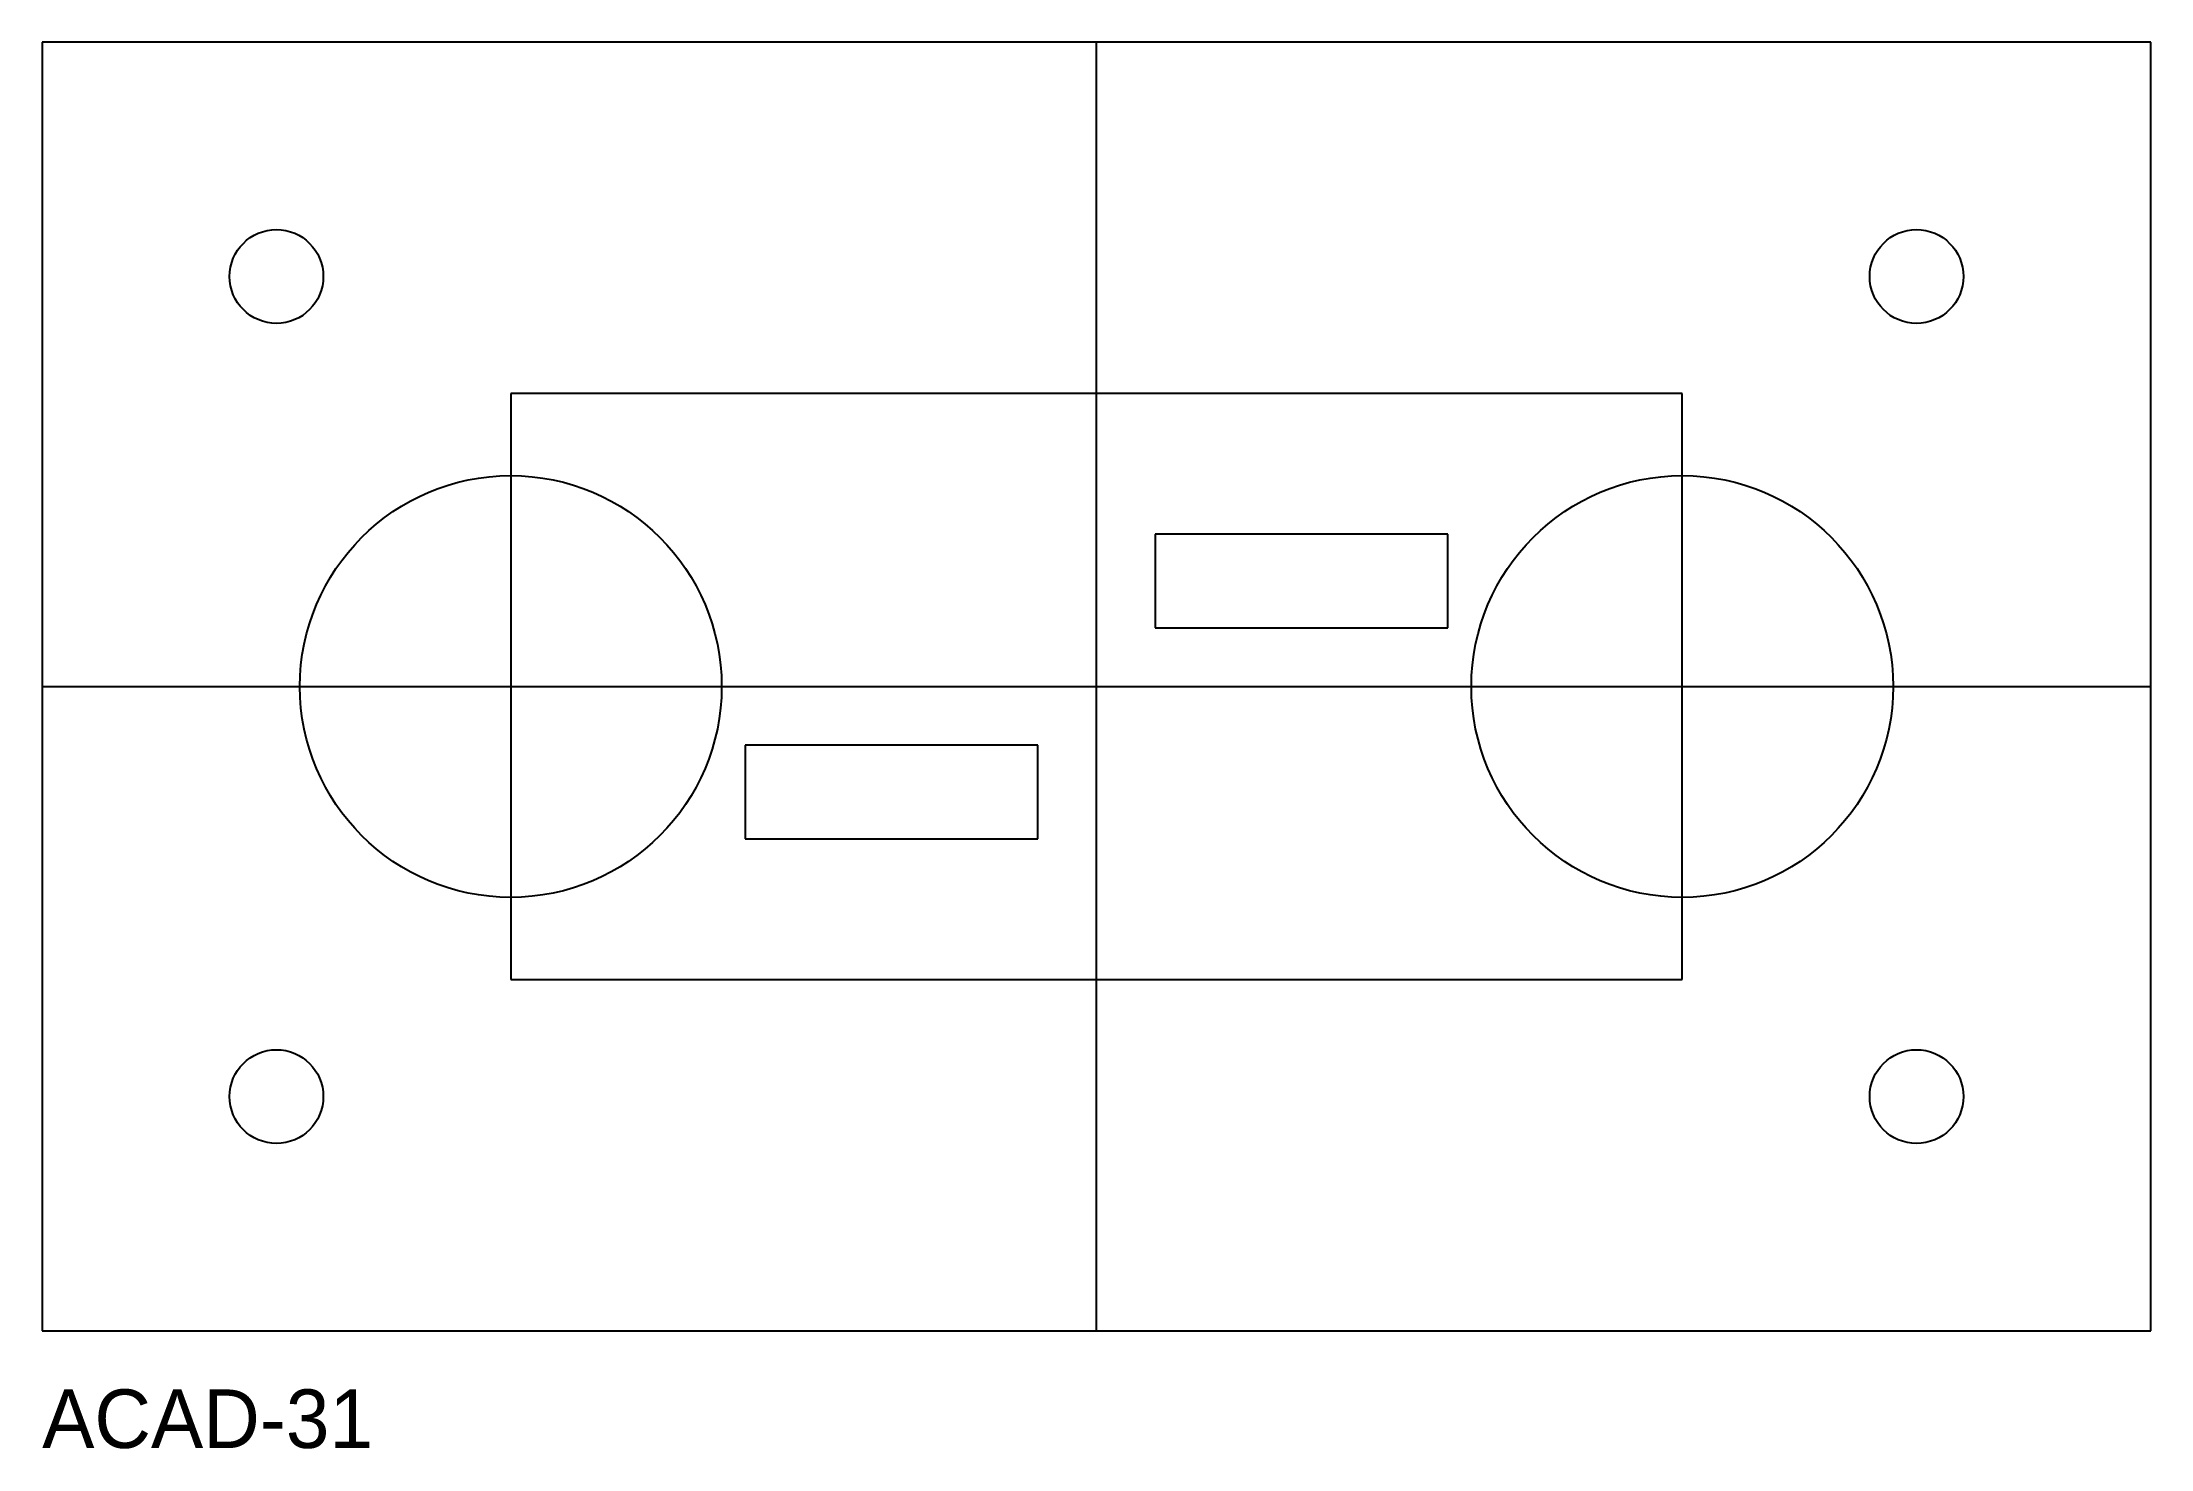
# Model space of a CAD drawing. Header units: metres. Extents: x 0 to 180, y -10 to 110.
import ezdxf

# ---------------------------------------------------------------- set-up
doc = ezdxf.new("R2010")
doc.units = ezdxf.units.M
for name, color, linetype in [('ANNOTATION', 7, 'Continuous'), ('CENTER', 7, 'Continuous'), ('CUTOUT', 7, 'Continuous'), ('HOLE', 7, 'Continuous'), ('OUTLINE', 7, 'Continuous'), ('SLOT', 7, 'Continuous')]:
    doc.layers.add(name, color=color, linetype=linetype)

msp = doc.modelspace()

# ---------------------------------------------------------------- linework, layer by layer
at = {"layer": 'CENTER'}
for p, q in [((90, 0), (90, 110)), ((0, 55), (180, 55))]:
    msp.add_line(p, q, dxfattribs=at)
at = {"layer": 'CUTOUT'}
for p, q in [((140, 80), (40, 80)), ((40, 80), (40, 30)), ((140, 30), (140, 80)), ((40, 30), (140, 30))]:
    msp.add_line(p, q, dxfattribs=at)
at = {"layer": 'HOLE'}
for centre in [(20, 90), (160, 90), (20, 20), (160, 20)]:
    msp.add_circle(centre, 4, dxfattribs=at)
at = {"layer": 'OUTLINE'}
for p, q in [((180, 110), (0, 110)), ((0, 110), (0, 0)), ((180, 0), (180, 110)), ((0, 0), (180, 0))]:
    msp.add_line(p, q, dxfattribs=at)
for centre in [(40, 55), (140, 55)]:
    msp.add_circle(centre, 18, dxfattribs=at)
at = {"layer": 'SLOT'}
for p, q in [((120, 68), (95, 68)), ((95, 68), (95, 60)), ((120, 60), (120, 68)), ((95, 60), (120, 60)), ((85, 50), (60, 50)), ((60, 50), (60, 42)), ((85, 42), (85, 50)), ((60, 42), (85, 42))]:
    msp.add_line(p, q, dxfattribs=at)

# ---------------------------------------------------------------- texts
at = {"layer": 'ANNOTATION'}
msp.add_text('ACAD-31', height=5, dxfattribs=at).set_placement((0, -10))

doc.saveas('drawing.dxf')
